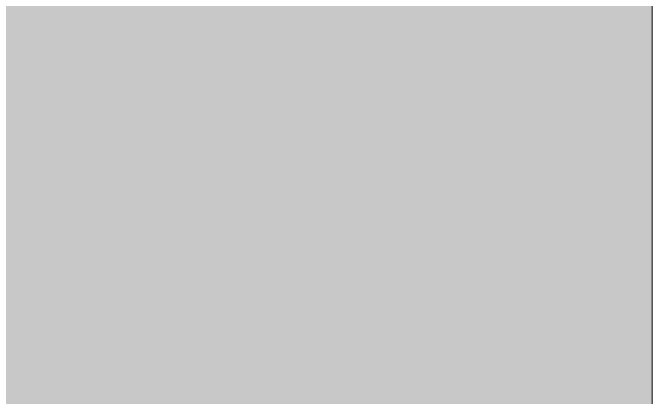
# Model space of a CAD drawing. Header units: inches. Extents: x 385 to 2249, y -1911 to -36.
# Drawn here: x 1082.25777 to 1082.26406, y -1602.45242 to -1602.44864 of the extents above; entities that cross this region are included whole.
import ezdxf

# ---------------------------------------------------------------- set-up
doc = ezdxf.new("R2010")
doc.units = ezdxf.units.IN
doc.header["$MEASUREMENT"] = 0
for name, color, linetype, lineweight in [('A-DOOR', 31, 'Continuous', 13), ('A-DOOR-FRAM', 31, 'Continuous', 20), ('A-WALL', 113, 'Continuous', 13)]:
    doc.layers.add(name, color=color, linetype=linetype, lineweight=lineweight)

# ---------------------------------------------------------------- blocks, each defined once
blk = doc.blocks.new('Walls 10 - Walls 10-5024447-Level 7 REFLECTED CEILING')
at = {"layer": 'A-WALL', "lineweight": 9}
h = blk.add_hatch(color=7, dxfattribs=at)
h.paths.add_polyline_path([(1330.2040158, -1742.8905001), (1330.2040158, -1718.8905001), (1328.4815853, -1718.8905001), (1328.4815853, -1602.446514), (1121.2640571, -1602.446514), (1121.2640571, -1606.946514), (1125.4572156, -1606.946514), (1125.4572156, -1613.4464948), (1295.4540158, -1613.4464948), (1295.4540158, -1705.4223674), (1062.6390571, -1705.4223674), (1062.6390571, -1635.3911046), (1073.8890571, -1635.3911046), (1073.8890571, -1606.946514), (1082.2640571, -1606.946514), (1082.2640571, -1602.446514), (1058.8890571, -1602.446514), (1058.8890571, -1704.0937345), (1059.5610323, -1703.4217593), (1062.3894594, -1706.2501864), (1058.8890571, -1709.7505887), (1058.8890571, -1720.4223674), (1219.4815853, -1720.4223674), (1219.4815853, -1742.8905001), (1328.4815853, -1742.8905001)], flags=0)
h.paths.add_polyline_path([(1221.4815853, -1736.8905001), (1221.4815853, -1718.8905001), (1324.2040158, -1718.8905001), (1324.2040158, -1736.8905001), (1226.6955161, -1736.8905001)], flags=0)
h.paths.add_polyline_path([(1324.2040158, -1706.9223674), (1299.2040158, -1706.9223674), (1299.2040158, -1615.946322), (1324.7315853, -1615.946322), (1324.7315853, -1706.9223674)], flags=0)
h.paths.add_polyline_path([(1062.6390571, -1631.6411046), (1062.6390571, -1606.946514), (1070.1390571, -1606.946514), (1070.1390571, -1631.6411046)], flags=0)
h.paths.add_polyline_path([(1324.7315853, -1612.196322), (1299.2040158, -1612.196322), (1299.2040158, -1606.946514), (1324.7315853, -1606.946514)], flags=0)
blk = doc.blocks.new('Single Flush w-Small Louvre - Int-L-WDMF-36_ x 84_-5099506-Level 7 REFLECTED CEILING')
at = {"layer": 'A-DOOR-FRAM', "color": 8}
blk.add_line((19.500004, -2.25), (19.500004, 2.25), dxfattribs=at)

msp = doc.modelspace()

# ---------------------------------------------------------------- block references
at = {"layer": 'A-DOOR', "rotation": 180}
msp.add_blockref('Single Flush w-Small Louvre - Int-L-WDMF-36_ x 84_-5099506-Level 7 REFLECTED CEILING', (1101.7640571, -1604.696514), dxfattribs=at)
at = {"layer": 'A-WALL', "lineweight": 9}
msp.add_blockref('Walls 10 - Walls 10-5024447-Level 7 REFLECTED CEILING', (0, 0), dxfattribs=at)

doc.saveas('drawing.dxf')
